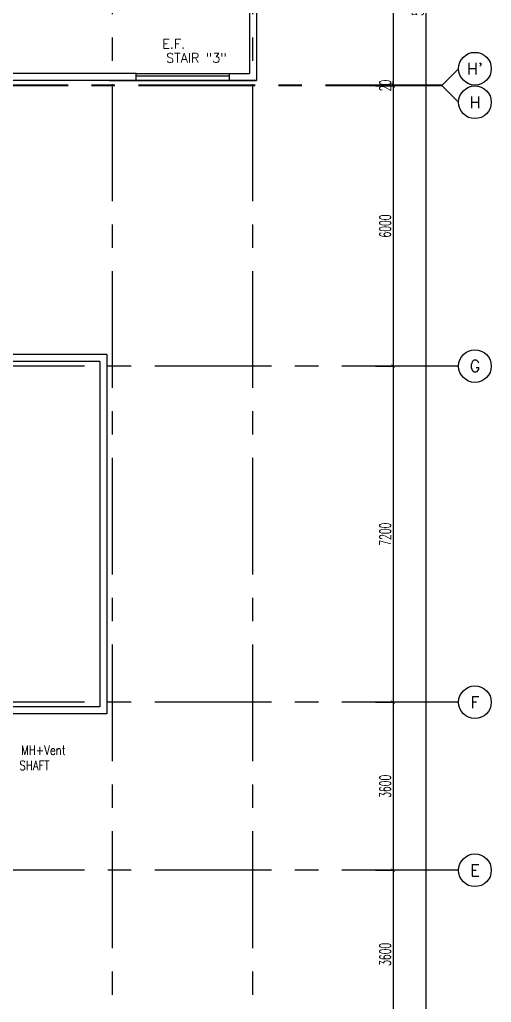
# Model space of a CAD drawing. Extents: x -0.3 to 92.6, y -1.1 to 78.4.
# Drawn here: x 82.53 to 92.62, y 13.72 to 34.77 of the extents above; entities that cross this region are included whole.
import ezdxf
from ezdxf.enums import TextEntityAlignment as Align

# ---------------------------------------------------------------- set-up
doc = ezdxf.new("R2010")
doc.units = 0
doc.header["$MEASUREMENT"] = 0
doc.header["$PDMODE"] = 34
doc.linetypes.add('CENTERX2', pattern=[4, 2.5, -0.5, 0.5, -0.5])
doc.layers.get('0').update_dxf_attribs({"color": 11, "linetype": 'CONTINUOUS'})
doc.layers.get('DEFPOINTS').update_dxf_attribs({"color": 11, "linetype": 'CONTINUOUS'})
for name, color, linetype in [('AX-CR', 11, 'CONTINUOUS'), ('AX-DIM', 11, 'CONTINUOUS'), ('AX-TXT', 11, 'CONTINUOUS'), ('AXES', 11, 'CENTERX2'), ('PROJ-L', 11, 'CONTINUOUS'), ('RM-NAME', 11, 'CONTINUOUS'), ('ROOF', 11, 'CONTINUOUS'), ('WALL', 11, 'CONTINUOUS'), ('WIN', 11, 'CONTINUOUS')]:
    doc.layers.add(name, color=color, linetype=linetype)
doc.styles.add('ROMANS', font='ROMANS.shx', dxfattribs={"width": 0.6})
doc.dimstyles.new('DIM-OUT', dxfattribs={"dimscale": 0, "dimtxt": 0.24, "dimasz": 0.08, "dimexe": 0.02, "dimexo": 0.02, "dimgap": 0.05, "dimtad": 1, "dimdec": 0, "dimlfac": 1000, "dimzin": 0, "dimdsep": 46, "dimtxsty": 'ROMANS', "dimblk1": 'ARCHTICK', "dimblk2": 'ARCHTICK', "dimsah": 1, "dimcen": 0.01, "dimdle": 0.08, "dimclrd": 7, "dimclre": 7, "dimclrt": 2, "dimadec": 0, "dimazin": 0, "dimtp": 2, "dimtm": 2, "dimtfac": 0.114286, "dimtdec": 0, "dimtix": 1, "dimtmove": 2, "dimatfit": 3, "dimldrblk": 'ARCHTICK', "dimfxl": 0, "dimtolj": 1, "dimtzin": 0, "dimarcsym": 0})

# ---------------------------------------------------------------- blocks, each defined once
blk = doc.blocks.new('_ARCHTICK')
at = {"color": 0, "linetype": 'ByBlock', "const_width": 0.15}
blk.add_lwpolyline([(-0.5, -0.5), (0.5, 0.5)], dxfattribs=at)
blk = doc.blocks.new('*D173')
at = {"layer": 'AX-DIM', "color": 7, "lineweight": -2}
for p, q in [((90.142, 33.37), (90.542, 33.37)), ((90.142, 33.35), (90.542, 33.35)), ((90.522, 33.37), (90.522, 33.45)), ((90.522, 33.37), (90.522, 33.35)), ((90.522, 33.35), (90.522, 33.27))]:
    blk.add_line(p, q, dxfattribs=at)
at = {"layer": 'DEFPOINTS', "color": 0}
for p in [(90.122, 33.37), (90.122, 33.35), (90.522, 33.35)]:
    blk.add_point(p, dxfattribs=at)
at = {"layer": 'AX-DIM', "color": 7, "lineweight": -2, "xscale": 0.08, "yscale": 0.08, "zscale": 0.08}
for p, rotation in [((90.522, 33.37), 270), ((90.522, 33.35), 90)]:
    blk.add_blockref('_ARCHTICK', p, dxfattribs=dict(at, rotation=rotation))
at = {"layer": 'AX-DIM', "color": 2, "insert": (90.352, 33.36), "char_height": 0.24, "attachment_point": 5, "rotation": 90, "style": 'ROMANS'}
blk.add_mtext('\\A1;20', dxfattribs=at)
blk = doc.blocks.new('*D172')
at = {"layer": 'AX-DIM', "color": 7, "lineweight": -2}
for p, q in [((90.522, 37.05), (90.522, 33.29)), ((90.142, 36.97), (90.542, 36.97)), ((90.142, 33.37), (90.542, 33.37))]:
    blk.add_line(p, q, dxfattribs=at)
at = {"layer": 'DEFPOINTS', "color": 0}
for p in [(90.122, 36.97), (90.122, 33.37), (90.522, 33.37)]:
    blk.add_point(p, dxfattribs=at)
at = {"layer": 'AX-DIM', "color": 7, "lineweight": -2, "xscale": 0.08, "yscale": 0.08, "zscale": 0.08}
for p, rotation in [((90.522, 36.97), 90), ((90.522, 33.37), 270)]:
    blk.add_blockref('_ARCHTICK', p, dxfattribs=dict(at, rotation=rotation))
at = {"layer": 'AX-DIM', "color": 2, "insert": (90.352, 35.17), "char_height": 0.24, "attachment_point": 5, "rotation": 90, "style": 'ROMANS'}
blk.add_mtext('\\A1;3600', dxfattribs=at)
blk = doc.blocks.new('*D171')
at = {"layer": 'AX-DIM', "color": 7, "lineweight": -2}
for p, q in [((90.142, 33.35), (90.542, 33.35)), ((90.522, 33.43), (90.522, 27.27)), ((90.142, 27.35), (90.542, 27.35))]:
    blk.add_line(p, q, dxfattribs=at)
at = {"layer": 'DEFPOINTS', "color": 0}
for p in [(90.122, 33.35), (90.122, 27.35), (90.522, 27.35)]:
    blk.add_point(p, dxfattribs=at)
at = {"layer": 'AX-DIM', "color": 7, "lineweight": -2, "xscale": 0.08, "yscale": 0.08, "zscale": 0.08}
for p, rotation in [((90.522, 33.35), 90), ((90.522, 27.35), 270)]:
    blk.add_blockref('_ARCHTICK', p, dxfattribs=dict(at, rotation=rotation))
at = {"layer": 'AX-DIM', "color": 2, "insert": (90.352, 30.35), "char_height": 0.24, "attachment_point": 5, "rotation": 90, "style": 'ROMANS'}
blk.add_mtext('\\A1;6000', dxfattribs=at)
blk = doc.blocks.new('*D170')
at = {"layer": 'AX-DIM', "color": 7, "lineweight": -2}
for p, q in [((90.522, 16.63), (90.522, 12.87)), ((90.142, 16.55), (90.542, 16.55)), ((90.142, 12.95), (90.542, 12.95))]:
    blk.add_line(p, q, dxfattribs=at)
at = {"layer": 'DEFPOINTS', "color": 0}
for p in [(90.122, 16.55), (90.122, 12.95), (90.522, 12.95)]:
    blk.add_point(p, dxfattribs=at)
at = {"layer": 'AX-DIM', "color": 7, "lineweight": -2, "xscale": 0.08, "yscale": 0.08, "zscale": 0.08}
for p, rotation in [((90.522, 16.55), 90), ((90.522, 12.95), 270)]:
    blk.add_blockref('_ARCHTICK', p, dxfattribs=dict(at, rotation=rotation))
at = {"layer": 'AX-DIM', "color": 2, "insert": (90.352, 14.75), "char_height": 0.24, "attachment_point": 5, "rotation": 90, "style": 'ROMANS'}
blk.add_mtext('\\A1;3600', dxfattribs=at)
blk = doc.blocks.new('*D169')
at = {"layer": 'AX-DIM', "color": 7, "lineweight": -2}
for p, q in [((90.522, 20.23), (90.522, 16.47)), ((90.142, 20.15), (90.542, 20.15)), ((90.142, 16.55), (90.542, 16.55))]:
    blk.add_line(p, q, dxfattribs=at)
at = {"layer": 'DEFPOINTS', "color": 0}
for p in [(90.122, 20.15), (90.122, 16.55), (90.522, 16.55)]:
    blk.add_point(p, dxfattribs=at)
at = {"layer": 'AX-DIM', "color": 7, "lineweight": -2, "xscale": 0.08, "yscale": 0.08, "zscale": 0.08}
for p, rotation in [((90.522, 20.15), 90), ((90.522, 16.55), 270)]:
    blk.add_blockref('_ARCHTICK', p, dxfattribs=dict(at, rotation=rotation))
at = {"layer": 'AX-DIM', "color": 2, "insert": (90.352, 18.35), "char_height": 0.24, "attachment_point": 5, "rotation": 90, "style": 'ROMANS'}
blk.add_mtext('\\A1;3600', dxfattribs=at)
blk = doc.blocks.new('*D168')
at = {"layer": 'AX-DIM', "color": 7, "lineweight": -2}
for p, q in [((90.522, 27.43), (90.522, 20.07)), ((90.142, 27.35), (90.542, 27.35)), ((90.142, 20.15), (90.542, 20.15))]:
    blk.add_line(p, q, dxfattribs=at)
at = {"layer": 'DEFPOINTS', "color": 0}
for p in [(90.122, 27.35), (90.122, 20.15), (90.522, 20.15)]:
    blk.add_point(p, dxfattribs=at)
at = {"layer": 'AX-DIM', "color": 7, "lineweight": -2, "xscale": 0.08, "yscale": 0.08, "zscale": 0.08}
for p, rotation in [((90.522, 27.35), 90), ((90.522, 20.15), 270)]:
    blk.add_blockref('_ARCHTICK', p, dxfattribs=dict(at, rotation=rotation))
at = {"layer": 'AX-DIM', "color": 2, "insert": (90.352, 23.75), "char_height": 0.24, "attachment_point": 5, "rotation": 90, "style": 'ROMANS'}
blk.add_mtext('\\A1;7200', dxfattribs=at)
blk = doc.blocks.new('*D191')
at = {"layer": 'AX-DIM', "color": 7, "lineweight": -2}
for p, q in [((91.222, 64.9), (91.222, 5.42)), ((82.392, 64.82), (91.242, 64.82)), ((82.392, 5.5), (91.242, 5.5))]:
    blk.add_line(p, q, dxfattribs=at)
at = {"layer": 'DEFPOINTS', "color": 0}
for p in [(82.372, 64.82), (82.372, 5.5), (91.222, 5.5)]:
    blk.add_point(p, dxfattribs=at)
at = {"layer": 'AX-DIM', "color": 7, "lineweight": -2, "xscale": 0.08, "yscale": 0.08, "zscale": 0.08}
for p, rotation in [((91.222, 64.82), 90), ((91.222, 5.5), 270)]:
    blk.add_blockref('_ARCHTICK', p, dxfattribs=dict(at, rotation=rotation))
at = {"layer": 'AX-DIM', "color": 2, "insert": (91.052, 35.16), "char_height": 0.24, "attachment_point": 5, "rotation": 90, "style": 'ROMANS'}
blk.add_mtext('\\A1;59320', dxfattribs=at)
blk = doc.blocks.new('AXR')
at = {"layer": 'AX-CR'}
blk.add_circle((350, 0), 350, dxfattribs=at)
at = {"layer": 'AX-TXT', "style": 'ROMANS'}
blk.add_attdef('AX', text='', height=250, dxfattribs=at).set_placement((350, 0), align=Align.MIDDLE)

msp = doc.modelspace()

# ---------------------------------------------------------------- linework, layer by layer
at = {"layer": 'AXES'}
for p, q in [((84.5217, -1.1143), (84.5217, 77.6984)), ((87.5217, -1.1143), (87.5217, 77.6984)), ((91.5717, 33.37), (91.9217, 33.72)), ((91.5717, 33.37), (23.8817, 33.37)), ((91.5717, 33.35), (23.8817, 33.35)), ((91.5717, 33.35), (91.9217, 33)), ((91.9217, 27.35), (23.8817, 27.35)), ((91.9217, 20.15), (23.8817, 20.15)), ((91.9217, 16.55), (23.8817, 16.55))]:
    msp.add_line(p, q, dxfattribs=at)
at = {"layer": 'PROJ-L', "linetype": 'Continuous'}
for p, q in [((84.3974, 27.6), (82.2474, 27.6)), ((84.3974, 27.6), (84.3974, 19.9)), ((84.2474, 27.45), (82.2474, 27.45)), ((84.2474, 27.45), (84.2474, 20.05)), ((84.2474, 20.05), (82.2474, 20.05)), ((84.3974, 19.9), (82.2474, 19.9))]:
    msp.add_line(p, q, dxfattribs=at)
at = {"layer": 'ROOF'}
for p, q in [((85.0217, 33.62), (82.3717, 33.62)), ((87.5967, 33.47), (82.3717, 33.47))]:
    msp.add_line(p, q, dxfattribs=at)
at = {"layer": 'WALL'}
for p, q in [((87.4467, 39.2455), (87.4467, 33.62)), ((87.5967, 39.2455), (87.5967, 33.47)), ((84.4467, 33.47), (85.0217, 33.47)), ((85.0217, 33.47), (85.0217, 33.62)), ((87.0217, 33.62), (87.4467, 33.62)), ((87.0217, 33.47), (87.0217, 33.62)), ((87.0217, 33.47), (87.5967, 33.47))]:
    msp.add_line(p, q, dxfattribs=at)
at = {"layer": 'WIN'}
for p, q in [((85.0217, 33.62), (87.0217, 33.62)), ((85.0217, 33.57), (87.0217, 33.57)), ((85.0217, 33.47), (87.0217, 33.47))]:
    msp.add_line(p, q, dxfattribs=at)

# ---------------------------------------------------------------- block references
at = {"layer": 'AXES', "xscale": 0.001, "yscale": 0.001, "zscale": 0.001}
for p, values in [((91.9217, 33.72), {'AX': "H'"}), ((91.9217, 33), {'AX': 'H'}), ((91.9217, 27.35), {'AX': 'G'}), ((91.9217, 20.15), {'AX': 'F'}), ((91.9217, 16.55), {'AX': 'E'})]:
    msp.add_blockref('AXR', p, dxfattribs=at).add_auto_attribs(values)

# ---------------------------------------------------------------- texts
at = {"layer": 'RM-NAME', "style": 'ROMANS'}
for s, p in [('E.F.', (85.8291, 34.2508)), ('STAIR "3"', (86.3142, 33.9508))]:
    msp.add_text(s, height=0.2, dxfattribs=at).set_placement(p, align=Align.MIDDLE)
at = {"layer": 'RM-NAME', "style": 'ROMANS', "width": 0.8}
for s, p in [('MH+Vent', (83.0397, 19.1244)), ('MH+Vent', (83.0397, 19.1244)), ('SHAFT', (82.8495, 18.7968)), ('SHAFT', (82.8495, 18.7968))]:
    msp.add_text(s, height=0.2, dxfattribs=at).set_placement(p, align=Align.MIDDLE)

# ---------------------------------------------------------------- dimensions: what is measured, and where the dimension line sits
at = {"layer": 'AX-DIM'}
for base, p1, p2, picture, middle in [((91.2217, 5.5), (82.3717, 64.82), (82.3717, 5.5), '*D191', (91.0517, 35.16)), ((90.5217, 33.37), (90.1217, 36.97), (90.1217, 33.37), '*D172', (90.3517, 35.17)), ((90.5217, 33.35), (90.1217, 33.37), (90.1217, 33.35), '*D173', (90.3517, 33.36)), ((90.5217, 27.35), (90.1217, 33.35), (90.1217, 27.35), '*D171', (90.3517, 30.35)), ((90.5217, 20.15), (90.1217, 27.35), (90.1217, 20.15), '*D168', (90.3517, 23.75)), ((90.5217, 16.55), (90.1217, 20.15), (90.1217, 16.55), '*D169', (90.3517, 18.35)), ((90.5217, 12.95), (90.1217, 16.55), (90.1217, 12.95), '*D170', (90.3517, 14.75))]:
    dim = msp.add_linear_dim(base=base, p1=p1, p2=p2, angle=270, dimstyle='DIM-OUT', override={"dimscale": 1}, dxfattribs=at)
    dim.commit()
    dim.dimension.update_dxf_attribs({"geometry": picture, "text_midpoint": middle})

doc.saveas('drawing.dxf')
